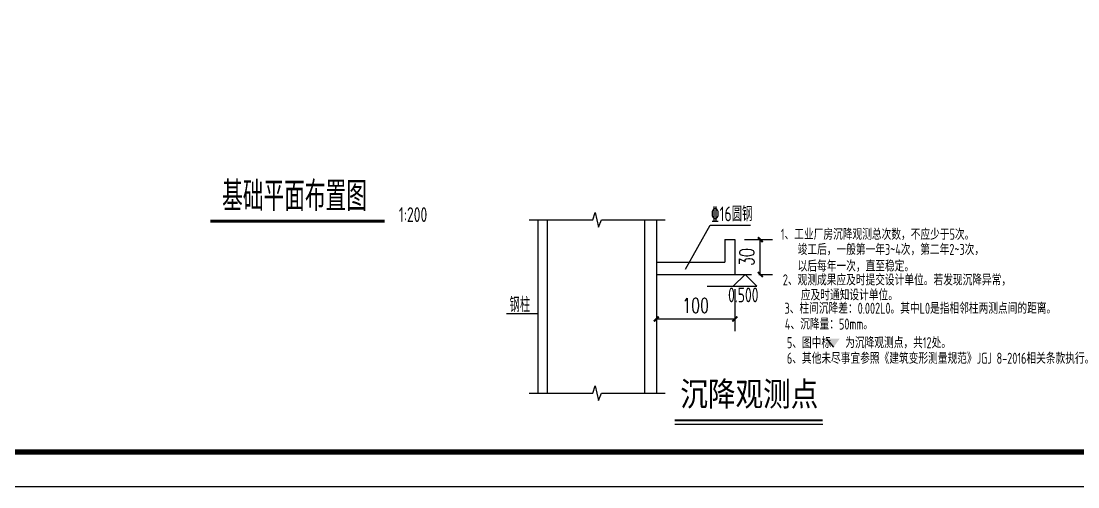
# Model space of a CAD drawing. Extents: x 180850 to 1399066, y 48356 to 327880.
# Drawn here: x 331633 to 374509, y 136382 to 155294 of the extents above; entities that cross this region are included whole.
import ezdxf
from ezdxf.enums import TextEntityAlignment as Align

# ---------------------------------------------------------------- set-up
doc = ezdxf.new("R2010")
doc.units = 0
doc.header["$LTSCALE"] = 1000
for name, color, linetype in [('11', 3, 'Continuous'), ('AXIS', 3, 'Continuous'), ('PUB_DIM', 3, 'Continuous'), ('PUB_TEXT', 7, 'Continuous'), ('PUB_TITLE', 4, 'Continuous'), ('TEXT', 7, 'Continuous'), ('THICK', 6, 'Continuous'), ('THIN', 7, 'Continuous'), ('轴线__尺寸数字', 253, 'Continuous')]:
    doc.layers.add(name, color=color, linetype=linetype)
doc.styles.add('_TCH_DIM_T3', font='SIMPLEX', dxfattribs={"width": 0.705882, "bigfont": 'GBCBIG'})
doc.styles.add('TSSD_Norm', font='tssdeng.shx', dxfattribs={"bigfont": 'hztxt.shx'})
doc.styles.add('TSSD_Rein', font='Tssdeng.shx', dxfattribs={"width": 0.7, "bigfont": 'hztxt.shx'})
doc.dimstyles.new('TCH-200-5', dxfattribs={"dimtxt": 595, "dimasz": 200, "dimexe": 500, "dimexo": 600, "dimgap": 252.5, "dimtad": 1, "dimdec": 0, "dimlfac": 0.2, "dimzin": 0, "dimdsep": 46, "dimtxsty": '_TCH_DIM_T3', "dimblk": 'ARCHTICK', "dimcen": 0.09, "dimclrd": 124, "dimclre": 124, "dimclrt": 7, "dimazin": 2, "dimtfac": 1, "dimtdec": 0, "dimtix": 1, "dimtmove": 2, "dimatfit": 3, "dimfxl": 1, "dimtolj": 1, "dimtzin": 0, "dimarcsym": 0})

# ---------------------------------------------------------------- blocks, each defined once
blk = doc.blocks.new('_ArchTick')
at = {"color": 0, "linetype": 'ByBlock', "const_width": 0.4}
blk.add_lwpolyline([(-0.5, -0.5), (0.5, 0.5)], dxfattribs=at)
blk = doc.blocks.new('*D834')
at = {"layer": 'AXIS', "color": 124, "lineweight": -2, "transparency": 16777216}
for p, q in [((357408, 144408), (357408, 142699)), ((360593, 144408), (360593, 142699)), ((357408, 143199), (360593, 143199))]:
    blk.add_line(p, q, dxfattribs=at)
at = {"layer": 'Defpoints', "color": 0, "transparency": 16777216}
for p in [(357408, 145008), (360593, 145008), (360593, 143199)]:
    blk.add_point(p, dxfattribs=at)
at = {"layer": 'AXIS', "color": 124, "lineweight": -2, "transparency": 16777216, "xscale": 200, "yscale": 200, "zscale": 200, "rotation": 180}
blk.add_blockref('_ArchTick', (357408, 143199), dxfattribs=at)
at = {"layer": 'AXIS', "color": 124, "lineweight": -2, "transparency": 16777216, "xscale": 200, "yscale": 200, "zscale": 200}
blk.add_blockref('_ArchTick', (360593, 143199), dxfattribs=at)
at = {"layer": 'AXIS', "color": 7, "transparency": 16777216, "insert": (359000, 143749), "char_height": 595, "attachment_point": 5, "style": '_TCH_DIM_T3'}
blk.add_mtext('\\A1;100', dxfattribs=at)
blk = doc.blocks.new('*D835')
at = {"layer": 'AXIS', "color": 124, "lineweight": -2, "transparency": 16777216}
for p, q in [((360986, 146421), (362125, 146421)), ((361625, 145008), (361625, 146421)), ((361558, 145008), (362125, 145008))]:
    blk.add_line(p, q, dxfattribs=at)
at = {"layer": 'Defpoints', "color": 0, "transparency": 16777216}
for p in [(360386, 146421), (361625, 146421), (360958, 145008)]:
    blk.add_point(p, dxfattribs=at)
at = {"layer": 'AXIS', "color": 124, "lineweight": -2, "transparency": 16777216, "xscale": 200, "yscale": 200, "zscale": 200}
for p, rotation in [((361625, 146421), 90), ((361625, 145008), 270)]:
    blk.add_blockref('_ArchTick', p, dxfattribs=dict(at, rotation=rotation))
at = {"layer": 'AXIS', "color": 7, "transparency": 16777216, "insert": (361075, 145714), "char_height": 595, "attachment_point": 5, "rotation": 90, "style": '_TCH_DIM_T3'}
blk.add_mtext('\\A1;30', dxfattribs=at)

msp = doc.modelspace()

# ---------------------------------------------------------------- linework, layer by layer
msp.add_line((360593.17, 145007.68), (361261.07, 145007.68))
at = {"color": 3, "const_width": 117.6}
msp.add_lwpolyline([(339309.29, 147168), (346385.72, 147168)], dxfattribs=at)
at = {"layer": '11', "color": 2}
for p, q in [((352603.72, 147229.03), (352603.72, 145473.98)), ((352977.92, 147229.03), (352977.92, 145473.98)), ((356931.39, 147229.03), (356931.39, 142899.86)), ((357407.59, 147229.03), (357407.59, 142899.86)), ((360179.46, 146421.09), (360179.46, 145504.13)), ((360179.46, 146421.09), (360593.17, 146421.09)), ((360593.17, 146421.09), (360593.17, 145007.68)), ((352603.72, 145657.55), (352603.72, 140185.02)), ((352977.92, 145657.55), (352977.92, 140185.02)), ((356931.39, 145657.55), (356931.39, 140185.02)), ((357407.59, 145657.55), (357407.59, 140185.02)), ((357407.59, 145504.13), (360179.46, 145504.13)), ((357407.59, 145007.68), (360593.17, 145007.68))]:
    msp.add_line(p, q, dxfattribs=at)
at = {"layer": 'PUB_DIM'}
for p, q in [((361003.49, 145007.68), (360523.49, 144527.68)), ((361003.49, 145007.68), (361483.49, 144527.68)), ((359471.47, 144527.68), (361483.49, 144527.68))]:
    msp.add_line(p, q, dxfattribs=at)
for points in [[(352243.72, 147229.03), (352603.72, 147229.03), (354828.05, 147229.03), (354924.05, 147529.03), (355066.03, 146929.78), (355183.25, 147229.03), (357407.59, 147229.03), (357767.59, 147229.03)], [(352243.72, 140185.02), (352603.72, 140185.02), (354828.05, 140185.02), (354924.05, 140485.02), (355066.03, 139885.77), (355183.25, 140185.02), (357407.59, 140185.02), (357767.59, 140185.02)]]:
    msp.add_lwpolyline(points, dxfattribs=at)
at = {"layer": 'PUB_TEXT', "color": 5}
msp.add_line((364302.92, 142402.58), (364597.75, 142058.05), dxfattribs=at)
msp.add_solid([(364847.32, 142402.58), (364597.75, 142058.05), (364302.92, 142402.58)], dxfattribs=at)
at = {"layer": 'PUB_TITLE'}
msp.add_lwpolyline([(306908.52, 220381.89), (425837.69, 220381.89), (425837.69, 136381.97), (306908.52, 136381.97)], close=True, dxfattribs=at)
at = {"layer": 'PUB_TITLE', "const_width": 212.12}
msp.add_lwpolyline([(310443.87, 137796.11), (310443.87, 218967.75), (424423.55, 218967.75), (424423.55, 137796.11)], close=True, dxfattribs=at)
at = {"layer": 'THICK', "const_width": 80}
msp.add_lwpolyline([(358153.87, 139083), (364159.5, 139083)], dxfattribs=at)
at = {"layer": 'THIN'}
msp.add_lwpolyline([(358153.87, 138923), (364159.5, 138923)], dxfattribs=at)
at = {"layer": '轴线__尺寸数字', "color": 3}
for p, q in [((358594.47, 145220.71), (359583.48, 147014.65)), ((359583.48, 147014.65), (361231.51, 147014.65)), ((352603.72, 143404.9), (351325.06, 143404.9))]:
    msp.add_line(p, q, dxfattribs=at)

# ---------------------------------------------------------------- texts
at = {"layer": 'PUB_DIM', "style": 'TSSD_Rein', "width": 0.7}
msp.add_text('0.500', height=600, dxfattribs=at).set_placement((361550.28, 143876.84), align=Align.RIGHT)
at = {"layer": 'TEXT', "width": 0.7}
for s, height, style, p in [('基础平面布置图', 1200, 'TSSD_Norm', (339786.8, 147583.8)), ('1:200', 600, 'TSSD_Norm', (346957.43, 147136.25)), ('\x8416圆钢', 600, 'TSSD_Rein', (359613.24, 147166.64)), ('钢柱', 600, 'TSSD_Rein', (351448.15, 143480.11)), ('5、图中标   为沉降观测点，共12处。', 450, 'TSSD_Norm', (362702.1, 142012.06)), ('6、其他未尽事宜参照《建筑变形测量规范》JGJ 8-2016相关条款执行。', 450, 'TSSD_Norm', (362702.1, 141379.56))]:
    msp.add_text(s, height=height, dxfattribs=dict(at, style=style)).set_placement(p)
at = {"layer": 'TEXT', "style": 'TSSD_Norm', "width": 0.7}
for s, p in [('1、工业厂房沉降观测总次数，不应少于5次。', (362457.98, 146278.75)), ('竣工后，一般第一年3~4次，第二年2~3次，', (363139.75, 145663.94)), ('以后每年一次，直至稳定。', (363139.75, 144990.61)), ('2、观测成果应及时提交设计单位。若发现沉降异常，', (362538.71, 144426.92)), ('应及时通知设计单位。', (363271.22, 143817.14)), ('3、柱间沉降差：0.002L\x8e0\x8f。其中L\x8e0\x8f是指相邻柱两测点间的距离。', (362606.69, 143274.5)), ('4、沉降量：50mm。', (362620.81, 142633.89))]:
    msp.add_text(s, height=450, dxfattribs=at).set_placement(p, align=Align.BOTTOM_LEFT)
at = {"layer": 'TEXT', "style": 'TSSD_Norm'}
msp.add_text('沉降观测点', height=1120, dxfattribs=at).set_placement((358377.87, 139220.85), align=Align.BOTTOM_LEFT)

# ---------------------------------------------------------------- dimensions: what is measured, and where the dimension line sits
at = {"layer": 'AXIS'}
dim = msp.add_linear_dim(base=(361624.82, 146421.09), p1=(360958.05, 145007.68), p2=(360386.32, 146421.09), angle=90, text='30', dimstyle='TCH-200-5', dxfattribs=at)
dim.commit()
dim.dimension.update_dxf_attribs({"geometry": '*D835', "text_midpoint": (361074.82, 145714.39)})
dim = msp.add_linear_dim(base=(360593.17, 143199.47), p1=(357407.59, 145007.68), p2=(360593.17, 145007.68), text='100', dimstyle='TCH-200-5', dxfattribs=at)
dim.commit()
dim.dimension.update_dxf_attribs({"geometry": '*D834', "text_midpoint": (359000.38, 143749.47)})

doc.saveas('drawing.dxf')
